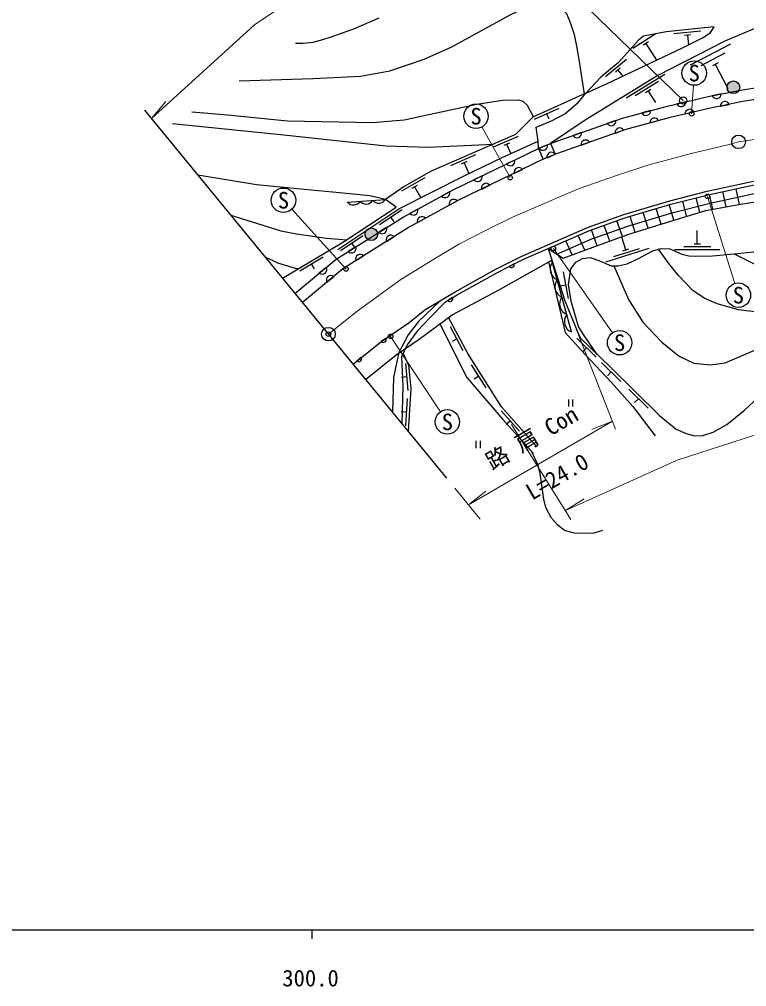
# Model space of a CAD drawing. Units: millimetres at full size, sheet at 1:1000; details may follow other scales. Extents: x 40000 to 680000, y 20000 to 380000.
# Drawn here: x 335699 to 415987, y 198715 to 305602 of the extents above; entities that cross this region are included whole.
import ezdxf
from ezdxf.enums import TextEntityAlignment as Align

# ---------------------------------------------------------------- set-up
doc = ezdxf.new("R2010")
doc.units = ezdxf.units.MM
doc.header["$LTSCALE"] = 1000
doc.header["$PDMODE"] = 32
doc.header["$PDSIZE"] = 500
doc.linetypes.add('CHAIN', pattern=[18.5, 12, -1.5, 3.5, -1.5])
for name, color, linetype, lineweight in [('M-BGD', 7, 'Continuous', 25), ('M-BGD-EXST', 7, 'Continuous', 25), ('M-BMK', 2, 'CHAIN', 13), ('M-BMK-OTRS', 5, 'Continuous', 25), ('M-BMK-SRVR', 3, 'Continuous', 25), ('M-STR-HTXT', 7, 'Continuous', 13), ('M-STR-STRC', 7, 'Continuous', 25), ('M-TTL-BAND', 7, 'Continuous', 25)]:
    doc.layers.add(name, color=color, linetype=linetype, lineweight=lineweight)
doc.layers.add('M-OTRS', color=6, linetype='Continuous')
doc.styles.add('ＭＳ ゴシック', font='')
doc.styles.get('ＭＳ ゴシック').set_extended_font_data('MS Gothic')

msp = doc.modelspace()

# ---------------------------------------------------------------- hatches: boundary and pattern name
at = {"layer": 'M-BGD'}
for points in [[(414649, 297413), (414676, 297419), (414703, 297425), (414729, 297432), (414756, 297440), (414781, 297449), (414807, 297460), (414832, 297471), (414857, 297483), (414881, 297496), (414904, 297510), (414927, 297525), (414950, 297541), (414971, 297558), (414993, 297576), (415013, 297594), (415033, 297613), (415051, 297633), (415070, 297654), (415087, 297676), (415103, 297698), (415119, 297720), (415133, 297744), (415147, 297767), (415160, 297792), (415171, 297817), (415182, 297842), (415192, 297868), (415201, 297894), (415209, 297920), (415215, 297947), (415221, 297974), (415225, 298001), (415229, 298028), (415231, 298055), (415233, 298083), (415233, 298110), (415232, 298138), (415230, 298165), (415227, 298193), (415223, 298220), (415218, 298247), (415212, 298274), (415205, 298300), (415197, 298326), (415188, 298352), (415177, 298378), (415166, 298403), (415154, 298427), (415141, 298451), (415127, 298475), (415111, 298498), (415096, 298520), (415079, 298542), (415061, 298563), (415043, 298584), (415023, 298603), (415003, 298622), (414983, 298640), (414961, 298658), (414939, 298674), (414917, 298689), (414893, 298704), (414869, 298718), (414845, 298730), (414820, 298742), (414795, 298753), (414769, 298763), (414743, 298772), (414717, 298779), (414690, 298786), (414663, 298792), (414636, 298796), (414609, 298800), (414582, 298802), (414554, 298804), (414527, 298804), (414499, 298803), (414472, 298801), (414444, 298798), (414417, 298794), (414390, 298789), (414363, 298783), (414337, 298776), (414311, 298768), (414285, 298758), (414259, 298748), (414234, 298737), (414210, 298725), (414185, 298711), (414162, 298697), (414139, 298682), (414116, 298666), (414095, 298650), (414074, 298632), (414053, 298613), (414034, 298594), (414015, 298574), (413997, 298554), (413979, 298532), (413963, 298510), (413947, 298487), (413933, 298464), (413919, 298440), (413906, 298416), (413895, 298391), (413884, 298366), (413874, 298340), (413865, 298314), (413858, 298288), (413851, 298261), (413845, 298234), (413841, 298207), (413837, 298180), (413835, 298152), (413833, 298125), (413833, 298097), (413834, 298070), (413836, 298042), (413839, 298015), (413843, 297988), (413848, 297961), (413854, 297934), (413861, 297908), (413869, 297881), (413879, 297855), (413889, 297830), (413900, 297805), (413912, 297780), (413925, 297756), (413940, 297733), (413955, 297710), (413971, 297687), (413987, 297665), (414005, 297644), (414023, 297624), (414043, 297604), (414063, 297585), (414083, 297567), (414105, 297550), (414127, 297534), (414150, 297518), (414173, 297504), (414197, 297490), (414221, 297477), (414246, 297465), (414271, 297455), (414297, 297445), (414323, 297436), (414349, 297428), (414376, 297422), (414403, 297416), (414430, 297411), (414457, 297408), (414485, 297406), (414512, 297404), (414540, 297404), (414567, 297405), (414594, 297407), (414622, 297409)], [(374674, 281172), (374701, 281177), (374728, 281184), (374754, 281191), (374780, 281199), (374806, 281208), (374832, 281218), (374857, 281230), (374881, 281242), (374906, 281255), (374929, 281269), (374952, 281284), (374975, 281300), (374996, 281317), (375017, 281335), (375038, 281353), (375057, 281372), (375076, 281392), (375094, 281413), (375112, 281434), (375128, 281456), (375143, 281479), (375158, 281502), (375172, 281526), (375184, 281551), (375196, 281575), (375207, 281601), (375217, 281626), (375226, 281653), (375233, 281679), (375240, 281706), (375246, 281732), (375250, 281760), (375254, 281787), (375256, 281814), (375258, 281842), (375258, 281869), (375257, 281897), (375255, 281924), (375252, 281951), (375248, 281979), (375243, 282006), (375237, 282032), (375230, 282059), (375222, 282085), (375212, 282111), (375202, 282137), (375191, 282162), (375179, 282186), (375165, 282210), (375151, 282234), (375136, 282257), (375120, 282279), (375104, 282301), (375086, 282322), (375067, 282343), (375048, 282362), (375028, 282381), (375008, 282399), (374986, 282416), (374964, 282433), (374941, 282448), (374918, 282463), (374894, 282477), (374870, 282489), (374845, 282501), (374820, 282512), (374794, 282522), (374768, 282530), (374742, 282538), (374715, 282545), (374688, 282550), (374661, 282555), (374634, 282559), (374606, 282561), (374579, 282562), (374551, 282563), (374524, 282562), (374497, 282560), (374469, 282557), (374442, 282553), (374415, 282548), (374388, 282542), (374362, 282535), (374335, 282526), (374310, 282517), (374284, 282507), (374259, 282496), (374234, 282483), (374210, 282470), (374187, 282456), (374164, 282441), (374141, 282425), (374119, 282408), (374098, 282391), (374078, 282372), (374058, 282353), (374039, 282333), (374021, 282312), (374004, 282291), (373988, 282269), (373972, 282246), (373958, 282223), (373944, 282199), (373931, 282175), (373919, 282150), (373909, 282125), (373899, 282099), (373890, 282073), (373882, 282046), (373876, 282020), (373870, 281993), (373866, 281966), (373862, 281939), (373860, 281911), (373858, 281884), (373858, 281856), (373859, 281829), (373861, 281801), (373864, 281774), (373868, 281747), (373873, 281720), (373879, 281693), (373886, 281666), (373894, 281640), (373903, 281614), (373914, 281589), (373925, 281564), (373937, 281539), (373950, 281515), (373964, 281491), (373979, 281468), (373995, 281446), (374012, 281424), (374030, 281403), (374048, 281383), (374067, 281363), (374087, 281344), (374108, 281326), (374130, 281309), (374152, 281293), (374174, 281277), (374198, 281262), (374221, 281249), (374246, 281236), (374271, 281224), (374296, 281214), (374322, 281204), (374348, 281195), (374374, 281187), (374401, 281181), (374428, 281175), (374455, 281170), (374482, 281167), (374509, 281164), (374537, 281163), (374564, 281163), (374592, 281163), (374619, 281165), (374647, 281168)]]:
    msp.add_hatch(color=256, dxfattribs=at).paths.add_polyline_path(points)

# ---------------------------------------------------------------- linework, layer by layer
for p, q in [((405962, 304007), (403436, 302389)), ((410921, 304313), (407936, 304013)), ((409807, 303900), (409110, 303830)), ((409458, 303865), (409568, 302774)), ((405155, 303134), (404566, 302756)), ((404861, 302945), (406043, 301099)), ((414196, 302846), (409754, 300552)), ((413583, 301854), (410917, 300478)), ((402729, 301166), (400414, 299258)), ((412837, 300793), (412215, 300472)), ((412526, 300633), (413902, 297967)), ((402032, 300203), (401492, 299758)), ((401762, 299981), (402302, 299326)), ((406944, 299499), (402682, 296884)), ((406248, 298720), (403691, 297151)), ((405425, 297863), (404828, 297497)), ((405127, 297680), (405911, 296401)), ((413169, 297357), (412197, 297164)), ((409264, 296495), (408299, 296270)), ((413087, 296017), (414059, 296210)), ((395262, 295766), (392532, 294524)), ((393897, 295145), (394145, 294599)), ((405385, 295520), (404429, 295261)), ((409184, 295144), (410149, 295369)), ((401541, 294419), (400607, 294089)), ((405309, 294154), (406266, 294413)), ((397768, 293091), (396833, 292766)), ((401476, 293020), (402410, 293349)), ((390748, 292667), (387997, 291469)), ((389813, 291933), (389171, 291653)), ((393002, 291318), (392968, 292138)), ((394342, 291886), (394849, 290691)), ((397702, 291694), (398638, 292019)), ((389492, 291793), (389940, 290766)), ((393002, 291318), (393508, 290123)), ((394004, 291742), (393091, 291356)), ((386047, 290620), (383297, 289422)), ((385113, 289885), (384471, 289606)), ((384792, 289746), (385312, 288551)), ((390379, 290052), (389487, 289621)), ((393951, 290310), (394863, 290697)), ((390340, 288591), (391232, 289022)), ((380477, 288084), (377869, 286601)), ((386777, 288313), (385885, 287882)), ((379626, 287255), (379017, 286909)), ((379322, 287082), (380007, 285876)), ((383186, 286553), (382317, 286077)), ((386737, 286853), (387630, 287283)), ((413715, 284887), (413351, 286570)), ((415193, 285150), (414817, 286888)), ((371878, 285385), (376116, 285694)), ((383163, 285060), (384032, 285536)), ((409366, 283845), (408943, 285515)), ((410803, 284281), (410398, 285882)), ((412238, 284622), (411885, 286253)), ((377968, 284543), (375471, 282880)), ((379677, 284632), (378808, 284157)), ((406535, 282967), (406014, 284696)), ((407966, 283417), (407450, 285129)), ((376720, 283711), (377052, 283212)), ((379654, 283140), (380523, 283616)), ((402294, 281604), (401674, 283340)), ((403673, 282066), (403141, 283831)), ((405104, 282516), (404577, 284264)), ((376235, 282599), (375396, 282072)), ((399472, 280584), (398848, 282332)), ((400883, 281094), (400261, 282836)), ((410541, 280786), (410541, 282286)), ((373657, 281672), (371159, 280010)), ((376235, 281066), (377074, 281593)), ((396708, 279575), (396031, 281129)), ((398119, 280091), (397406, 281728)), ((402646, 280120), (402191, 281550)), ((372848, 280470), (372009, 279943)), ((372408, 280841), (372741, 280341)), ((400446, 278790), (405210, 280307)), ((401308, 279379), (404167, 280290)), ((402313, 280014), (402980, 280227)), ((408041, 280186), (413041, 280186)), ((409041, 280486), (412041, 280486)), ((410191, 280786), (410891, 280786)), ((369241, 279317), (366659, 277791)), ((372849, 278937), (373687, 279465)), ((396657, 271055), (394484, 279002)), ((367950, 278554), (368255, 278038)), ((369574, 278187), (368813, 277552)), ((390332, 278578), (389774, 278294)), ((369645, 276556), (370406, 277191)), ((396314, 274738), (395769, 277688)), ((396041, 276213), (395451, 276103)), ((383533, 274856), (382994, 274537)), ((384707, 268968), (383297, 271616)), ((376171, 270351), (375653, 270000)), ((384002, 270292), (383472, 270010)), ((399380, 268267), (397229, 270359)), ((398304, 269313), (397886, 268883)), ((373446, 268232), (372959, 267839)), ((378637, 264594), (378348, 267580)), ((387223, 264895), (385628, 267436)), ((402117, 265591), (399975, 267691)), ((386425, 266166), (385917, 265847)), ((401046, 266641), (400626, 266213)), ((378492, 266087), (377895, 266029)), ((405106, 262629), (402972, 264737)), ((378368, 260698), (378548, 263693)), ((396304, 263612), (396304, 262830)), ((396770, 263612), (396770, 262830)), ((404039, 263683), (403617, 263256)), ((378458, 262195), (377859, 262231)), ((390894, 260098), (388897, 262337)), ((389895, 261217), (389447, 260818)), ((386106, 259012), (386106, 258230)), ((386573, 259012), (386573, 258230))]:
    msp.add_line(p, q, dxfattribs=at)
for points in [[(359962, 298823), (368138, 299048), (373359, 299338), (376604, 299925), (380392, 301217), (383426, 302575), (389898, 306111), (391972, 307113), (392906, 307440), (393599, 307537), (394216, 307575), (394815, 307353), (395592, 306813), (396092, 306233), (396497, 305248), (396948, 303930), (397230, 302445), (397498, 300958), (397810, 298979), (398037, 297358)], [(490353, 302283), (479413, 302630), (477574, 301932), (466456, 303650), (453288, 305574), (446974, 306096), (441990, 306553), (433745, 306956), (423863, 306881), (418554, 305286), (413589, 303207), (406179, 299381), (398173, 294470), (394342, 291886)], [(366176, 302968), (366977, 302968), (368136, 303098), (369206, 303359), (370129, 303653), (372630, 304569), (375431, 305778)], [(412412, 304765), (407102, 304231), (404602, 303728), (404046, 303310), (401794, 300785), (399873, 299201), (398241, 297451), (392383, 294786), (390489, 292881), (381162, 288819), (378169, 287116), (376116, 285694)], [(392968, 292138), (392735, 293700), (394361, 294366), (395905, 295171), (397437, 296453), (398241, 297451), (400504, 298471), (405326, 300762), (408972, 302475), (411170, 303579), (411989, 304139), (412412, 304765)], [(366124, 275305), (370657, 279092), (378073, 283755), (383602, 286780), (393002, 291318), (394533, 291966), (398427, 293319), (402266, 294675), (407240, 296022), (411727, 297071), (415340, 297787), (419834, 298526), (424826, 298968), (429459, 299274), (434252, 299213), (439444, 299046), (448027, 298275), (454107, 297540), (464706, 296132)], [(464524, 294846), (453944, 296252), (447891, 296985), (439365, 297750), (434223, 297915), (429493, 297975), (424926, 297674), (419997, 297237), (415572, 296510), (412001, 295802), (407557, 294763), (402652, 293435), (398856, 292095), (394999, 290754), (393538, 290135), (384196, 285626), (378730, 282635), (371422, 278040), (366956, 274309)], [(392450, 294816), (391794, 296087), (391327, 296524), (390822, 296655), (389036, 296646), (386216, 296178), (381739, 295233), (378162, 294477), (374686, 294170), (365287, 294368), (358666, 295032), (354721, 295328)], [(352611, 294109), (364881, 292839), (376179, 291621), (380812, 291494), (388026, 291809)], [(370865, 280174), (377603, 284660), (384872, 288338), (388988, 290335), (392968, 292138)], [(372538, 267499), (375561, 269938), (378748, 272099), (380478, 273510), (383828, 275496), (388221, 277953), (391095, 279415), (398402, 282597), (402433, 284036), (407516, 285566), (411643, 286610), (417081, 287787), (420689, 288382), (424522, 288976), (430009, 289379), (432927, 289368), (442393, 288796), (461052, 286917), (463725, 285318)], [(382745, 274389), (384027, 275149), (388410, 277600), (391265, 279053), (398549, 282225), (402558, 283656), (407623, 285181), (411734, 286220), (417156, 287394), (420752, 287987), (424567, 288578), (430022, 288979), (432914, 288968), (442361, 288398), (460923, 286528), (463552, 284955)], [(364744, 277008), (371499, 281001), (377283, 284834), (376116, 285694), (374384, 286087), (371049, 286445), (366419, 286862), (361894, 287331), (355419, 288386)], [(395034, 279661), (398898, 281344), (402854, 282756), (407875, 284268), (411951, 285298), (417333, 286464), (420901, 287051), (424675, 287636), (430055, 288031), (432884, 288021), (442285, 287453), (452828, 286391)], [(394076, 280277), (395726, 279216), (398939, 280391), (402885, 281818), (408218, 283496), (411479, 284486), (415111, 285136), (421325, 286144), (426499, 286902), (432131, 286966), (437925, 286777), (446585, 285979), (451104, 285440)], [(453920, 285912), (449913, 284660), (444982, 283596), (443159, 283064), (440431, 282118), (437414, 280958), (433070, 278992), (428834, 277070), (426342, 275931), (423570, 274761), (421373, 273877), (420202, 273437), (419224, 273297), (417183, 273254), (415090, 273504), (412726, 274168), (411283, 274786), (410031, 275630), (408457, 277307), (407383, 278619), (406256, 280204)], [(359037, 283971), (361973, 283039), (364566, 282234), (366300, 281903), (369606, 281410), (371848, 281232)], [(401311, 278380), (402943, 274660), (404534, 272140), (406621, 269935), (408528, 268397), (410171, 267597), (411983, 267418), (413619, 267660), (416695, 268966), (421113, 271432), (426889, 274836), (430380, 276607), (433508, 277849), (438069, 279534), (442318, 281006), (448138, 282138)], [(414628, 279703), (417130, 278443), (419343, 277577), (420650, 277296), (421564, 277331), (423546, 277677), (425121, 278023), (426743, 278660), (428299, 279388), (430579, 280491), (432238, 281459)], [(394076, 280277), (395919, 274507), (397367, 271004), (397616, 270401), (400945, 267164), (406361, 261809), (408205, 260335), (409305, 259843), (410215, 259582), (411136, 259629), (412306, 259984), (413783, 260831), (415697, 262366), (417307, 263871), (418975, 265191), (420347, 266144), (421483, 266804), (422510, 267113), (424317, 267510), (426868, 267922), (428729, 267960), (431053, 267678), (436243, 266687)], [(399486, 268583), (397961, 270774), (397413, 271673), (396665, 274313), (396336, 276267), (396565, 278030), (397143, 278757), (397883, 279166), (398721, 279269), (399677, 278951), (401046, 278383), (401816, 278374), (402807, 278599), (403993, 279153), (405711, 280046), (406554, 280291), (407501, 280245), (408823, 279644), (409592, 279466), (410391, 279427), (412217, 279456), (414628, 279703), (418961, 280127)], [(362773, 279413), (364198, 278712), (366151, 278104), (366529, 278063)], [(373919, 265813), (377308, 268537), (379818, 270250), (383478, 272954), (388538, 275624), (394484, 279002)], [(394110, 278790), (395936, 270999), (398146, 268580), (401082, 265467), (403431, 262837), (405900, 259592)], [(382153, 274503), (379751, 272232), (378604, 270727), (377607, 268798), (377324, 267619), (377015, 266036), (376886, 262193)], [(382745, 274389), (381025, 272634), (379629, 271155), (378529, 269654), (377898, 268297), (378019, 265075), (377917, 260935)], [(392842, 258363), (388907, 262776), (385192, 268696), (383081, 272660)], [(382134, 271961), (385116, 266036), (389080, 261378), (392468, 257637)], [(378083, 268695), (378666, 267407), (378916, 264826), (378631, 260065)], [(400073, 249110), (399108, 248840), (398504, 248776), (396985, 248827), (395879, 249123), (395132, 249702), (394429, 250475), (393815, 251666), (393581, 252586), (393183, 255406), (392921, 256416), (392236, 257894)]]:
    msp.add_lwpolyline(points, dxfattribs=at)
for centre in [(414533, 298104), (374558, 281863)]:
    msp.add_circle(centre, 700, dxfattribs=at)
for centre, radius, start, end in [((412664, 297357), 505, 202.3831, 0.04129), ((408759, 296478), 505, 204.3301, 1.98829), ((413592, 296018), 505, 22.3831, 180.04129), ((404881, 295485), 505, 206.3252, 3.98339), ((409689, 295161), 505, 24.3301, 181.98829), ((401042, 294346), 505, 210.61503, 8.27322), ((405813, 294189), 505, 26.3252, 183.98339), ((397268, 293021), 505, 210.33354, 7.99173), ((401976, 293092), 505, 30.61503, 188.27322), ((398202, 291764), 505, 30.33354, 187.99173), ((393509, 291639), 505, 214.1309, 11.78909), ((394445, 290413), 505, 34.1309, 191.78909), ((389891, 289925), 505, 216.93831, 14.5965), ((390828, 288719), 505, 36.93831, 194.5965), ((386289, 288186), 505, 216.93831, 14.5965), ((382704, 286401), 505, 219.85941, 17.5176), ((387226, 286980), 505, 36.93831, 194.5965), ((372587, 285963), 875, 221.03567, 327.29587), ((373983, 286065), 875, 221.03567, 327.29587), ((375379, 286166), 875, 221.03567, 327.29587), ((383644, 285212), 505, 39.85941, 197.5176), ((379195, 284480), 505, 219.85941, 17.5176), ((380135, 283292), 505, 39.85941, 197.5176), ((375763, 282418), 505, 223.32663, 20.98482), ((376706, 281247), 505, 43.32663, 200.98482), ((372377, 280289), 505, 223.32663, 20.98482), ((373320, 279118), 505, 43.32663, 200.98482), ((369131, 277945), 505, 231.0509, 28.70909), ((390028, 278485), 318, 216.85414, 17.07187), ((395534, 278004), 1250, 142.16546, 248.42567), ((370088, 276799), 505, 51.0509, 208.70909), ((396062, 276075), 1250, 142.16546, 248.42567), ((383236, 274743), 318, 220.54631, 20.76404), ((396589, 274146), 1250, 142.16546, 248.42567), ((397117, 272217), 1250, 142.16546, 248.42567), ((375881, 270221), 318, 224.03927, 24.25701), ((373169, 268078), 318, 228.78065, 28.99838)]:
    msp.add_arc(centre, radius, start, end, dxfattribs=at)
at = {"layer": 'M-BGD-EXST'}
for centre, radius in [((410199, 299663), 1350), ((386111, 294898), 1350), ((409918, 295166), 250), ((389877, 288112), 250), ((364855, 285612), 1350), ((411662, 286042), 250), ((394648, 280288), 250), ((371765, 278008), 250), ((415074, 275122), 1350), ((376682, 270568), 250), ((401963, 269871), 1350), ((382946, 261123), 1350)]:
    msp.add_circle(centre, radius, dxfattribs=at)
at = {"layer": 'M-BMK'}
msp.add_lwpolyline([(369817, 270819), (372996, 273344), (376189, 275676), (377808, 276843), (381327, 279037), (384276, 280786), (387224, 282319), (390150, 283757), (394395, 285597), (397507, 286923), (401609, 288346), (405069, 289476), (409879, 290762), (413910, 291734), (415098, 292063), (418346, 292534)], dxfattribs=at)
at = {"layer": 'M-BMK-OTRS'}
for p in [(349525, 295577), (359645, 283229)]:
    msp.add_line(p, (382867, 254896), dxfattribs=at)
at = {"layer": 'M-BMK-SRVR'}
for centre in [(415098, 292063), (415098, 292063), (369817, 270819), (369817, 270819)]:
    msp.add_circle(centre, 750, dxfattribs=at)
at = {"layer": 'M-OTRS'}
msp.add_point((369817, 270819), dxfattribs=at)
at = {"layer": 'M-STR-HTXT'}
for p, q in [((409918, 295166), (410115, 298316)), ((350284, 294650), (351854, 296538)), ((389877, 288112), (386766, 293718)), ((411662, 286042), (414671, 276410)), ((371765, 278008), (365763, 284613)), ((394648, 280288), (401188, 270976)), ((401520, 260303), (396194, 273844)), ((376682, 270568), (382200, 262248)), ((385277, 251956), (401165, 261206)), ((396591, 250345), (390024, 260831)), ((401165, 261206), (398892, 260278)), ((386572, 250376), (383770, 253795)), ((385277, 251956), (387206, 253474)), ((395983, 251315), (398059, 252626))]:
    msp.add_line(p, q, dxfattribs=at)
for points in [[(350284, 294650), (361658, 304984), (373588, 313062), (391981, 321678), (407987, 326119), (423466, 328195), (431307, 328311), (522797, 315127)], [(395983, 251315), (408318, 256877), (416756, 259607), (432522, 262930), (451978, 262962), (458589, 262180)]]:
    msp.add_lwpolyline(points, dxfattribs=at)
at = {"layer": 'M-STR-STRC'}
msp.add_line((408989, 296639), (378999, 325771), dxfattribs=at)
msp.add_circle((408989, 296639), 400, dxfattribs=at)
at = {"layer": 'M-TTL-BAND'}
for p, q in [((40000, 205000), (579000, 205000)), ((368000, 205000), (368000, 204000))]:
    msp.add_line(p, q, dxfattribs=at)

# ---------------------------------------------------------------- texts
at = {"layer": 'M-BGD-EXST', "style": 'ＭＳ ゴシック'}
for p in [(410199, 299663), (386111, 294898), (364855, 285612), (415074, 275122), (401963, 269871), (382946, 261123)]:
    msp.add_text('S', height=1833, dxfattribs=at).set_placement(p, align=Align.MIDDLE_CENTER)
at = {"layer": 'M-STR-HTXT', "style": 'ＭＳ ゴシック'}
for s, p in [('路 肩 Con', (392999, 258093)), ('L=24.0', (395807, 253816))]:
    msp.add_text(s, height=1833, rotation=30.21, dxfattribs=at).set_placement(p, align=Align.BOTTOM_CENTER)
at = {"layer": 'M-TTL-BAND', "style": 'ＭＳ ゴシック'}
msp.add_text('300.0', height=1833, dxfattribs=at).set_placement((367844, 198195), align=Align.BOTTOM_CENTER)

doc.saveas('drawing.dxf')
